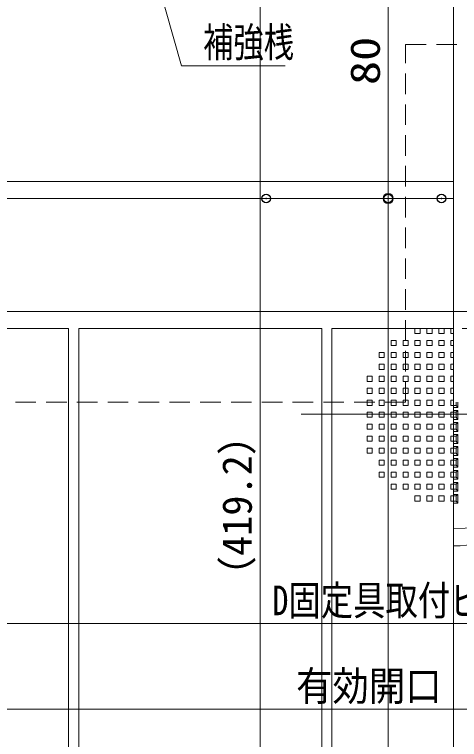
# Model space of a CAD drawing. Units: millimetres, scale not verified. Extents: x -800 to 800, y -554 to 554.
# Drawn here: x -70.6 to 59.4, y -199.6 to 12.2 of the extents above; entities that cross this region are included whole.
import ezdxf
from ezdxf.enums import TextEntityAlignment as Align

# ---------------------------------------------------------------- set-up
doc = ezdxf.new("R2010")
doc.units = ezdxf.units.MM
doc.header["$LTSCALE"] = 5
doc.header["$PDMODE"] = 32
doc.header["$PDSIZE"] = 2.5
doc.linetypes.add('DASHED1', pattern=[1.8, 1.2, -0.6])
for name, color, linetype, lineweight in [('0-3_center', 5, 'Continuous', 9), ('0-4_SUNPO', 1, 'Continuous', 9), ('0-5_0', 7, 'Continuous', 9), ('1-6_（断熱） 補助根太断熱材（6HKD）', 3, 'DASHED1', 9), ('1-A_（ＯＰ） 仕切板295', 2, 'Continuous', 9), ('1-B_（収納） 本体600EDR', 2, 'Continuous', 9), ('1-C_（断熱） 中蓋断熱材（6TF）', 1, 'Continuous', 9)]:
    doc.layers.add(name, color=color, linetype=linetype, lineweight=lineweight)
doc.layers.add('0-6_DEFPOINTS', color=7, linetype='Continuous')
doc.styles.add('ＭＳ ゴシック', font='')
doc.styles.get('ＭＳ ゴシック').set_extended_font_data('MS Gothic')

# ---------------------------------------------------------------- blocks, each defined once
blk = doc.blocks.new('_ORIGIN')
at = {"layer": '0-5_0', "color": 1}
blk.add_line((0, 0), (-5, 0), dxfattribs=at)
blk.add_circle((0, 0), 2.5, dxfattribs=at)
blk = doc.blocks.new('MLeader17')
at = {"layer": '0-4_SUNPO', "color": 7}
blk.add_line((-35.779, 46.623), (-33.736, 39.406), dxfattribs=at)
at = {"layer": '0-4_SUNPO'}
blk.add_line((-21.478, -2.843), (8.522, -2.843), dxfattribs=at)
at = {"layer": '0-4_SUNPO', "color": 7}
blk.add_lwpolyline([(-34.939, 39.066), (-35.779, 46.623), (-32.534, 39.747)], dxfattribs=at)
at = {"layer": '0-4_SUNPO'}
blk.add_lwpolyline([(-33.736, 39.406), (-21.778, -2.843), (-21.478, -2.843)], dxfattribs=at)
at = {"layer": '0-4_SUNPO', "color": 2, "style": 'ＭＳ ゴシック', "width": 0.75}
blk.add_text('補強桟', height=8.651, dxfattribs=at).set_placement((-15.478, -2.839), align=Align.BOTTOM_LEFT)

msp = doc.modelspace()

# ---------------------------------------------------------------- linework, layer by layer
at = {"layer": '0-3_center'}
for p, q in [((57.668, 98.449), (57.668, -404.223)), ((13.122, -104.577), (102.215, -104.577))]:
    msp.add_line(p, q, dxfattribs=at)
at = {"layer": '0-4_SUNPO'}
for p, q in [((1.177, 43.623), (1.177, -369.577)), ((38.586, 35.423), (38.586, -38.577)), ((8.963, -41.577), (40.086, -41.577)), ((48.131, -41.577), (37.086, -41.577)), ((38.586, -369.577), (38.586, -44.577)), ((-114.347, -165.747), (229.683, -165.747)), ((-212.332, -190.747), (327.668, -190.747))]:
    msp.add_line(p, q, dxfattribs=at)
at = {"layer": '0-6_DEFPOINTS'}
for p in [(2.963, -41.577), (38.586, -41.577), (38.586, -41.577), (54.131, -41.577)]:
    msp.add_point(p, dxfattribs=at)
at = {"layer": '1-6_（断熱） 補助根太断熱材（6HKD）'}
for p, q in [((43.668, 3.423), (71.668, 3.423)), ((43.668, -101.077), (43.668, 3.423))]:
    msp.add_line(p, q, dxfattribs=at)
at = {"layer": '1-A_（ＯＰ） 仕切板295'}
for p, q in [((57.668, -74.577), (-191.832, -74.577)), ((-125.832, -79.577), (-54.832, -79.577)), ((-54.832, -79.577), (-54.832, -364.577)), ((-51.832, -79.577), (-51.832, -364.577)), ((-51.832, -79.577), (19.168, -79.577)), ((19.168, -79.577), (19.168, -364.577)), ((22.168, -79.577), (22.168, -364.577)), ((22.168, -79.577), (57.668, -79.577))]:
    msp.add_line(p, q, dxfattribs=at)
at = {"layer": '1-A_（ＯＰ） 仕切板295', "linetype": 'DASHED1'}
for p, q in [((57.668, -74.577), (307.168, -74.577)), ((93.168, -79.577), (57.668, -79.577))]:
    msp.add_line(p, q, dxfattribs=at)
at = {"layer": '1-B_（収納） 本体600EDR'}
for p, q in [((56.918, -79.528), (57.668, -79.528)), ((56.918, -79.528), (56.918, -81.026)), ((57.668, -81.026), (56.918, -81.026)), ((56.918, -83.024), (57.668, -83.024)), ((56.918, -83.024), (56.918, -84.523)), ((57.668, -84.523), (56.918, -84.523)), ((56.918, -86.521), (57.668, -86.521)), ((56.918, -86.521), (56.918, -88.02)), ((57.668, -88.02), (56.918, -88.02)), ((56.918, -90.018), (56.918, -91.516)), ((56.918, -90.018), (57.668, -90.018)), ((57.668, -91.516), (56.918, -91.516)), ((56.918, -93.514), (57.668, -93.514)), ((56.918, -93.514), (56.918, -95.013)), ((57.668, -95.013), (56.918, -95.013)), ((56.918, -97.011), (57.668, -97.011)), ((56.918, -97.011), (56.918, -98.51)), ((57.668, -98.51), (56.918, -98.51)), ((56.918, -100.508), (57.668, -100.508)), ((56.918, -100.508), (56.918, -102.006)), ((58.418, -101.077), (58.418, -102.006)), ((57.668, -102.006), (56.918, -102.006)), ((57.668, -102.006), (58.418, -102.006)), ((58.954, -102.629), (57.668, -102.629)), ((57.668, -103.556), (58.954, -103.556)), ((58.418, -104.004), (58.954, -103.556)), ((56.918, -104.004), (57.668, -104.004)), ((56.918, -104.004), (56.918, -105.503)), ((57.668, -105.503), (56.918, -105.503)), ((58.418, -104.004), (57.668, -104.004)), ((57.668, -105.503), (58.418, -105.503)), ((58.418, -104.004), (58.418, -105.503)), ((56.918, -107.501), (56.918, -109)), ((56.918, -107.501), (57.668, -107.501)), ((58.954, -106.126), (57.668, -106.126)), ((57.668, -107.053), (58.954, -107.053)), ((58.418, -107.501), (57.668, -107.501)), ((58.418, -107.501), (58.954, -107.053)), ((58.418, -107.501), (58.418, -109)), ((58.954, -109.622), (58.954, -107.053)), ((57.668, -109), (56.918, -109)), ((57.668, -109), (58.418, -109)), ((58.954, -109.622), (57.668, -109.622)), ((58.418, -109), (58.954, -109.622)), ((56.918, -110.998), (56.918, -112.496)), ((56.918, -110.998), (57.668, -110.998)), ((57.668, -110.549), (58.954, -110.549)), ((58.418, -110.998), (57.668, -110.998)), ((58.418, -110.998), (58.954, -110.549)), ((58.418, -110.998), (58.418, -112.496)), ((58.954, -113.119), (58.954, -110.549)), ((57.668, -112.496), (56.918, -112.496)), ((57.668, -112.496), (58.418, -112.496)), ((58.954, -113.119), (57.668, -113.119)), ((57.668, -114.046), (58.954, -114.046)), ((58.418, -112.496), (58.954, -113.119)), ((58.418, -114.494), (58.954, -114.046)), ((58.954, -116.616), (58.954, -114.046)), ((56.918, -114.494), (56.918, -115.993)), ((56.918, -114.494), (57.668, -114.494)), ((57.668, -115.993), (56.918, -115.993)), ((58.418, -114.494), (57.668, -114.494)), ((57.668, -115.993), (58.418, -115.993)), ((58.418, -114.494), (58.418, -115.993)), ((58.418, -115.993), (58.954, -116.616)), ((56.918, -117.991), (56.918, -119.49)), ((56.918, -117.991), (57.668, -117.991)), ((58.954, -116.616), (57.668, -116.616)), ((57.668, -117.543), (58.954, -117.543)), ((58.418, -117.991), (57.668, -117.991)), ((58.418, -117.991), (58.954, -117.543)), ((58.418, -117.991), (58.418, -119.49)), ((58.954, -120.112), (58.954, -117.543)), ((57.668, -119.49), (56.918, -119.49)), ((57.668, -119.49), (58.418, -119.49)), ((58.954, -120.112), (57.668, -120.112)), ((58.418, -119.49), (58.954, -120.112)), ((56.918, -121.488), (57.668, -121.488)), ((56.918, -121.488), (56.918, -122.986)), ((57.668, -121.039), (58.954, -121.039)), ((58.418, -121.488), (57.668, -121.488)), ((58.418, -121.488), (58.954, -121.039)), ((58.418, -121.488), (58.418, -122.986)), ((57.668, -122.986), (56.918, -122.986)), ((57.668, -122.986), (58.418, -122.986)), ((58.954, -123.609), (57.668, -123.609)), ((57.668, -124.536), (58.954, -124.536)), ((58.418, -124.984), (58.954, -124.536)), ((56.918, -124.984), (57.668, -124.984)), ((56.918, -124.984), (56.918, -126.483)), ((57.668, -126.483), (56.918, -126.483)), ((58.418, -124.984), (57.668, -124.984)), ((57.668, -126.483), (58.418, -126.483)), ((58.418, -124.984), (58.418, -126.483)), ((56.918, -128.481), (57.668, -128.481)), ((56.918, -128.481), (56.918, -129.98)), ((58.954, -127.106), (57.668, -127.106)), ((57.668, -128.033), (58.954, -128.033)), ((58.418, -128.481), (57.668, -128.481)), ((58.418, -128.481), (58.954, -128.033)), ((58.418, -128.481), (58.418, -129.98)), ((57.668, -129.98), (56.918, -129.98)), ((57.668, -129.98), (58.418, -129.98)), ((58.954, -130.602), (57.668, -130.602))]:
    msp.add_line(p, q, dxfattribs=at)
for points in [[(-201.182, -41.577), (-195.011, -41.577), (57.668, -41.577)], [(58.418, -102.006), (58.954, -102.629), (58.954, -101.077)], [(58.418, -105.503), (58.954, -106.126), (58.954, -103.556)], [(58.418, -122.986), (58.954, -123.609), (58.954, -121.039)], [(58.418, -126.483), (58.954, -127.106), (58.954, -124.536)], [(58.418, -129.98), (58.954, -130.602), (58.954, -128.033)]]:
    msp.add_lwpolyline(points, dxfattribs=at)
for points in [[(47.918, -81.026), (47.918, -79.528), (46.418, -79.528), (46.418, -81.026)], [(51.418, -81.026), (51.418, -79.528), (49.918, -79.528), (49.918, -81.026)], [(54.918, -81.026), (54.918, -79.528), (53.418, -79.528), (53.418, -81.026)], [(40.918, -84.523), (40.918, -83.024), (39.418, -83.024), (39.418, -84.523)], [(44.418, -84.523), (44.418, -83.024), (42.918, -83.024), (42.918, -84.523)], [(47.918, -84.523), (47.918, -83.024), (46.418, -83.024), (46.418, -84.523)], [(51.418, -84.523), (51.418, -83.024), (49.918, -83.024), (49.918, -84.523)], [(54.918, -84.523), (54.918, -83.024), (53.418, -83.024), (53.418, -84.523)], [(37.418, -88.02), (37.418, -86.521), (35.918, -86.521), (35.918, -88.02)], [(40.918, -88.02), (40.918, -86.521), (39.418, -86.521), (39.418, -88.02)], [(44.418, -88.02), (44.418, -86.521), (42.918, -86.521), (42.918, -88.02)], [(47.918, -88.02), (47.918, -86.521), (46.418, -86.521), (46.418, -88.02)], [(51.418, -88.02), (51.418, -86.521), (49.918, -86.521), (49.918, -88.02)], [(54.918, -88.02), (54.918, -86.521), (53.418, -86.521), (53.418, -88.02)], [(37.418, -91.516), (37.418, -90.018), (35.918, -90.018), (35.918, -91.516)], [(40.918, -91.516), (40.918, -90.018), (39.418, -90.018), (39.418, -91.516)], [(44.418, -91.516), (44.418, -90.018), (42.918, -90.018), (42.918, -91.516)], [(47.918, -91.516), (47.918, -90.018), (46.418, -90.018), (46.418, -91.516)], [(51.418, -91.516), (51.418, -90.018), (49.918, -90.018), (49.918, -91.516)], [(54.918, -91.516), (54.918, -90.018), (53.418, -90.018), (53.418, -91.516)], [(33.918, -95.013), (33.918, -93.514), (32.418, -93.514), (32.418, -95.013)], [(37.418, -95.013), (37.418, -93.514), (35.918, -93.514), (35.918, -95.013)], [(40.918, -95.013), (40.918, -93.514), (39.418, -93.514), (39.418, -95.013)], [(44.418, -95.013), (44.418, -93.514), (42.918, -93.514), (42.918, -95.013)], [(47.918, -95.013), (47.918, -93.514), (46.418, -93.514), (46.418, -95.013)], [(51.418, -95.013), (51.418, -93.514), (49.918, -93.514), (49.918, -95.013)], [(54.918, -95.013), (54.918, -93.514), (53.418, -93.514), (53.418, -95.013)], [(32.418, -98.51), (33.918, -98.51), (33.918, -97.011), (32.418, -97.011)], [(35.918, -98.51), (37.418, -98.51), (37.418, -97.011), (35.918, -97.011)], [(39.418, -98.51), (40.918, -98.51), (40.918, -97.011), (39.418, -97.011)], [(42.918, -98.51), (44.418, -98.51), (44.418, -97.011), (42.918, -97.011)], [(46.418, -98.51), (47.918, -98.51), (47.918, -97.011), (46.418, -97.011)], [(49.918, -98.51), (51.418, -98.51), (51.418, -97.011), (49.918, -97.011)], [(54.918, -98.51), (54.918, -97.011), (53.418, -97.011), (53.418, -98.51)], [(32.418, -100.508), (32.418, -102.006), (33.918, -102.006), (33.918, -100.508)], [(35.918, -100.508), (35.918, -102.006), (37.418, -102.006), (37.418, -100.508)], [(39.418, -100.508), (39.418, -102.006), (40.918, -102.006), (40.918, -100.508)], [(42.918, -100.508), (42.918, -102.006), (44.418, -102.006), (44.418, -100.508)], [(46.418, -100.508), (46.418, -102.006), (47.918, -102.006), (47.918, -100.508)], [(49.918, -100.508), (49.918, -102.006), (51.418, -102.006), (51.418, -100.508)], [(53.418, -100.508), (53.418, -102.006), (54.918, -102.006), (54.918, -100.508)], [(32.418, -104.004), (32.418, -105.503), (33.918, -105.503), (33.918, -104.004)], [(35.918, -104.004), (35.918, -105.503), (37.418, -105.503), (37.418, -104.004)], [(39.418, -104.004), (39.418, -105.503), (40.918, -105.503), (40.918, -104.004)], [(42.918, -104.004), (42.918, -105.503), (44.418, -105.503), (44.418, -104.004)], [(46.418, -104.004), (46.418, -105.503), (47.918, -105.503), (47.918, -104.004)], [(49.918, -104.004), (49.918, -105.503), (51.418, -105.503), (51.418, -104.004)], [(53.418, -104.004), (53.418, -105.503), (54.918, -105.503), (54.918, -104.004)], [(32.418, -107.501), (32.418, -109), (33.918, -109), (33.918, -107.501)], [(35.918, -107.501), (35.918, -109), (37.418, -109), (37.418, -107.501)], [(39.418, -107.501), (39.418, -109), (40.918, -109), (40.918, -107.501)], [(42.918, -107.501), (42.918, -109), (44.418, -109), (44.418, -107.501)], [(46.418, -107.501), (46.418, -109), (47.918, -109), (47.918, -107.501)], [(49.918, -107.501), (49.918, -109), (51.418, -109), (51.418, -107.501)], [(53.418, -107.501), (53.418, -109), (54.918, -109), (54.918, -107.501)], [(32.418, -112.496), (33.918, -112.496), (33.918, -110.998), (32.418, -110.998)], [(35.918, -112.496), (37.418, -112.496), (37.418, -110.998), (35.918, -110.998)], [(39.418, -112.496), (40.918, -112.496), (40.918, -110.998), (39.418, -110.998)], [(42.918, -112.496), (44.418, -112.496), (44.418, -110.998), (42.918, -110.998)], [(46.418, -112.496), (47.918, -112.496), (47.918, -110.998), (46.418, -110.998)], [(49.918, -112.496), (51.418, -112.496), (51.418, -110.998), (49.918, -110.998)], [(53.418, -110.998), (53.418, -112.496), (54.918, -112.496), (54.918, -110.998)], [(32.418, -114.494), (32.418, -115.993), (33.918, -115.993), (33.918, -114.494)], [(35.918, -114.494), (35.918, -115.993), (37.418, -115.993), (37.418, -114.494)], [(39.418, -114.494), (39.418, -115.993), (40.918, -115.993), (40.918, -114.494)], [(42.918, -114.494), (42.918, -115.993), (44.418, -115.993), (44.418, -114.494)], [(46.418, -114.494), (46.418, -115.993), (47.918, -115.993), (47.918, -114.494)], [(49.918, -114.494), (49.918, -115.993), (51.418, -115.993), (51.418, -114.494)], [(53.418, -114.494), (53.418, -115.993), (54.918, -115.993), (54.918, -114.494)], [(35.918, -117.991), (35.918, -119.49), (37.418, -119.49), (37.418, -117.991)], [(39.418, -117.991), (39.418, -119.49), (40.918, -119.49), (40.918, -117.991)], [(42.918, -117.991), (42.918, -119.49), (44.418, -119.49), (44.418, -117.991)], [(46.418, -117.991), (46.418, -119.49), (47.918, -119.49), (47.918, -117.991)], [(49.918, -117.991), (49.918, -119.49), (51.418, -119.49), (51.418, -117.991)], [(53.418, -117.991), (53.418, -119.49), (54.918, -119.49), (54.918, -117.991)], [(35.918, -121.488), (35.918, -122.986), (37.418, -122.986), (37.418, -121.488)], [(39.418, -121.488), (39.418, -122.986), (40.918, -122.986), (40.918, -121.488)], [(42.918, -121.488), (42.918, -122.986), (44.418, -122.986), (44.418, -121.488)], [(46.418, -121.488), (46.418, -122.986), (47.918, -122.986), (47.918, -121.488)], [(49.918, -121.488), (49.918, -122.986), (51.418, -122.986), (51.418, -121.488)], [(53.418, -121.488), (53.418, -122.986), (54.918, -122.986), (54.918, -121.488)], [(39.418, -124.984), (39.418, -126.483), (40.918, -126.483), (40.918, -124.984)], [(42.918, -124.984), (42.918, -126.483), (44.418, -126.483), (44.418, -124.984)], [(46.418, -124.984), (46.418, -126.483), (47.918, -126.483), (47.918, -124.984)], [(49.918, -124.984), (49.918, -126.483), (51.418, -126.483), (51.418, -124.984)], [(53.418, -124.984), (53.418, -126.483), (54.918, -126.483), (54.918, -124.984)], [(46.418, -128.481), (46.418, -129.98), (47.918, -129.98), (47.918, -128.481)], [(49.918, -128.481), (49.918, -129.98), (51.418, -129.98), (51.418, -128.481)], [(53.418, -128.481), (53.418, -129.98), (54.918, -129.98), (54.918, -128.481)]]:
    msp.add_lwpolyline(points, close=True, dxfattribs=at)
for major_axis, end_param in [((33.25, 0), 6.2831853), ((38.25, 0), 6.2482787)]:
    msp.add_ellipse((57.668, -104.841), major_axis=major_axis, ratio=0.999048, start_param=4.712389, end_param=end_param, dxfattribs=at)
at = {"layer": '1-C_（断熱） 中蓋断熱材（6TF）'}
for p, q in [((57.668, -36.577), (-172.332, -36.577)), ((57.668, -41.577), (-200.295, -41.577))]:
    msp.add_line(p, q, dxfattribs=at)
at = {"layer": '1-C_（断熱） 中蓋断熱材（6TF）', "color": 3, "linetype": 'DASHED1'}
msp.add_line((43.668, -101.077), (-202.499, -101.077), dxfattribs=at)

# ---------------------------------------------------------------- block references
at = {"layer": '0-4_SUNPO'}
msp.add_blockref('MLeader17', (0, 0), dxfattribs=at)
at = {"layer": '0-4_SUNPO', "xscale": 0.6, "yscale": 0.6}
for rotation in [270, 90]:
    msp.add_blockref('_ORIGIN', (38.586, -41.577), dxfattribs=dict(at, rotation=rotation))

# ---------------------------------------------------------------- texts
at = {"layer": '0-4_SUNPO', "color": 2, "style": 'ＭＳ ゴシック', "width": 1.2}
msp.add_text('80', height=8.651, rotation=90, dxfattribs=at).set_placement((38.751, -8.434), align=Align.BOTTOM_LEFT)
at = {"layer": '0-4_SUNPO', "color": 2, "style": 'ＭＳ ゴシック'}
msp.add_text('（419.2）', height=8.651, rotation=90, dxfattribs=at).set_placement((1.342, -157.803), align=Align.BOTTOM_LEFT)
for s, width, p in [('D固定具取付ピッチ\u3000350', 0.8, (4.731, -165.913)), ('有効開口\u3000546×546', 0.9, (11.691, -190.913))]:
    msp.add_text(s, height=8.659, dxfattribs=dict(at, width=width)).set_placement(p, align=Align.BOTTOM_LEFT)

doc.saveas('drawing.dxf')
